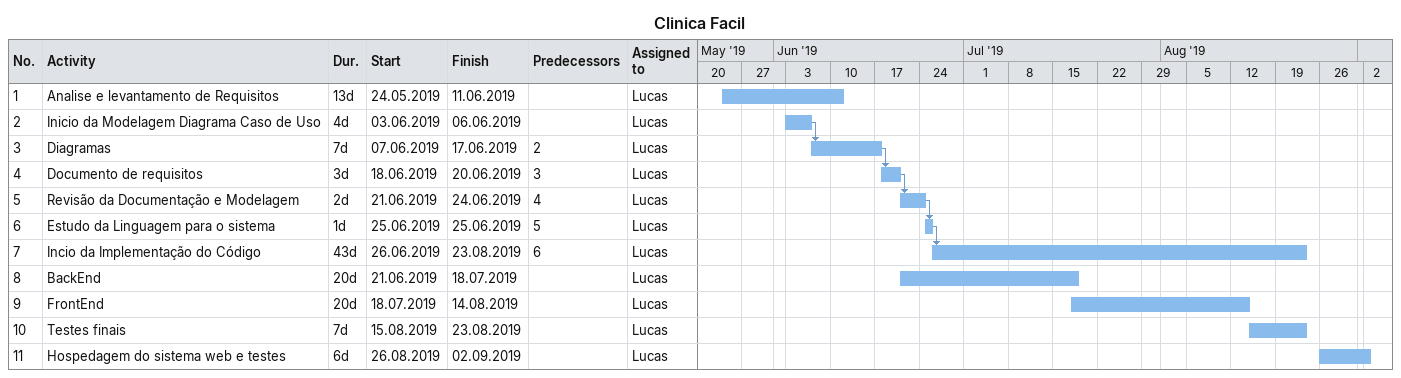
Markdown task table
Clinica Facil

| ID | Task | Duration | Start | Finish | Predecessors | Resources |
|---|---|---|---|---|---|---|
| 1 | Analise e levantamento de Requisitos | 13d | 2019-05-24 | 2019-06-11 |  | Lucas |
| 2 | Inicio da Modelagem Diagrama Caso de Uso | 4d | 2019-06-03 | 2019-06-06 |  | Lucas |
| 3 | Diagramas | 7d | 2019-06-07 | 2019-06-17 | 2 | Lucas |
| 4 | Documento de requisitos | 3d | 2019-06-18 | 2019-06-20 | 3 | Lucas |
| 5 | Revisão da Documentação e Modelagem | 2d | 2019-06-21 | 2019-06-24 | 4 | Lucas |
| 6 | Estudo da Linguagem para o sistema | 1d | 2019-06-25 | 2019-06-25 | 5 | Lucas |
| 7 | Incio da Implementação do Código | 43d | 2019-06-26 | 2019-08-23 | 6 | Lucas |
| 8 | BackEnd | 20d | 2019-06-21 | 2019-07-18 |  | Lucas |
| 9 | FrontEnd | 20d | 2019-07-18 | 2019-08-14 |  | Lucas |
| 10 | Testes finais | 7d | 2019-08-15 | 2019-08-23 |  | Lucas |
| 11 | Hospedagem do sistema web e testes | 6d | 2019-08-26 | 2019-09-02 |  | Lucas |
